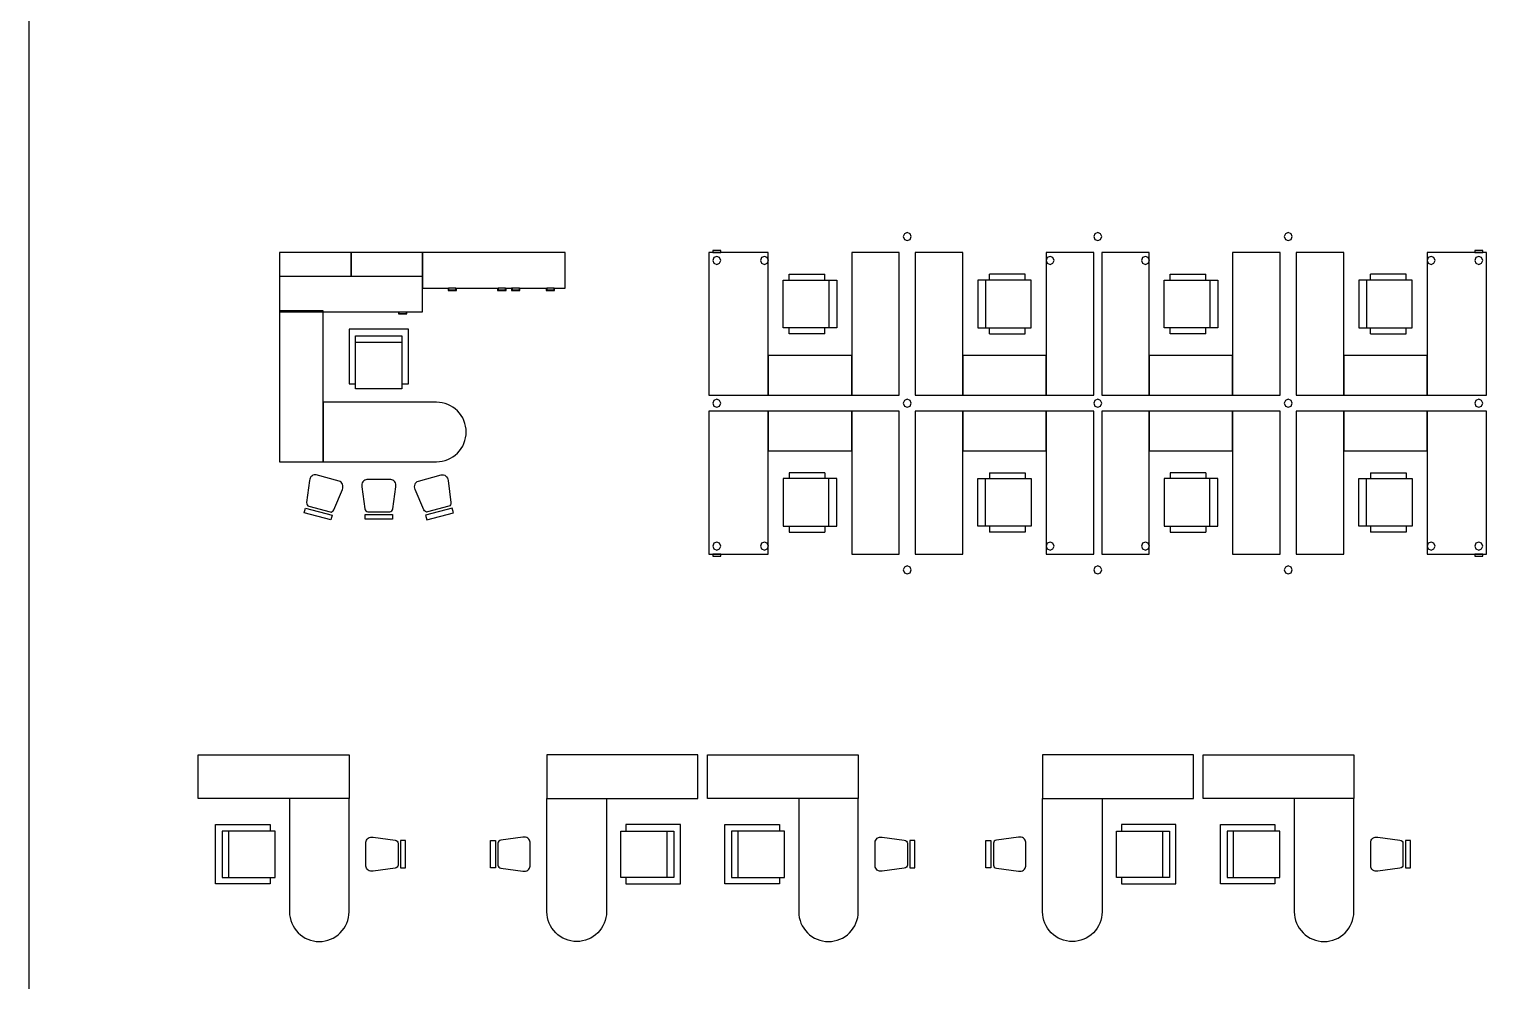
# Model space of a CAD drawing. Header units: millimetres. Extents: x 3103 to 179340, y -10977 to 70536.
# Drawn here: x 67712 to 86371, y 36490 to 48671 of the extents above; entities that cross this region are included whole.
import ezdxf

# ---------------------------------------------------------------- set-up
doc = ezdxf.new("R2010")
doc.units = ezdxf.units.MM
doc.header["$LTSCALE"] = 0.5
doc.layers.add('MEBEL', color=1, linetype='Continuous')

# ---------------------------------------------------------------- blocks, each defined once
blk = doc.blocks.new('I_FURN_CREDENZA_72X18_P')
at = {"color": 0, "linetype": 'ByBlock', "lineweight": -2}
for p, q in [((457.596875, 587.375), (457.596875, 581.025)), ((457.596875, 581.025), (479.821875, 581.025)), ((457.596875, 485.775), (457.596875, 479.425)), ((457.596875, -47.625), (457.596875, -53.975)), ((457.596875, -149.225), (457.596875, -155.575)), ((457.596875, -327.025), (457.596875, -333.375)), ((457.596875, -669.925), (457.596875, -676.275)), ((457.596875, -771.525), (457.596875, -777.875))]:
    blk.add_line(p, q, dxfattribs=at)
for points in [[(0, -914.4), (0, 914.4), (457.2, 914.4), (457.596875, 587.375), (486.171875, 587.375), (486.171875, 479.425), (457.596875, 479.425), (457.596875, -47.625), (486.171875, -47.625), (486.171875, -155.575), (457.596875, -155.575), (457.596875, -225.425), (486.171875, -225.425), (486.171875, -333.375), (457.596875, -333.375), (457.596875, -669.925), (486.171875, -669.925), (486.171875, -777.875), (457.596875, -777.875), (457.2, -914.4)], [(479.821875, -53.975), (479.821875, -149.225), (457.596875, -149.225), (457.596875, -53.975)], [(457.596875, -771.525), (457.596875, -676.275), (479.821875, -676.275), (479.821875, -771.525)]]:
    blk.add_lwpolyline(points, close=True, dxfattribs=at)
for points in [[(479.821875, 581.025), (479.821875, 485.775), (457.596875, 485.775), (457.596875, 581.025)], [(457.596875, -231.775), (479.821875, -231.775), (479.821875, -327.025), (457.596875, -327.025), (457.596875, -225.425)]]:
    blk.add_lwpolyline(points, dxfattribs=at)
at = {"layer": 'Defpoints', "color": 0, "linetype": 'ByBlock', "lineweight": -2}
for p in [(0, 914.4), (0, -914.4)]:
    blk.add_point(p, dxfattribs=at)
blk = doc.blocks.new('*U887')
at = {"layer": 'MEBEL', "color": 1, "linetype": 'Continuous', "lineweight": -3, "extrusion": (0, 0, -1), "xscale": -1, "zscale": -1}
blk.add_blockref('I_FURN_CREDENZA_72X18_P', (0, 0), dxfattribs=at)
blk = doc.blocks.new('I_FURN_WORKSURFACE_30x73_Rnd_P')
at = {"color": 0, "linetype": 'ByBlock'}
blk.add_lwpolyline([(0, -762), (1448.59375, -762, 0.4142135624), (1829.59375, -381), (1829.59375, -381, 0.4142135624), (1448.59375, 0), (0, 0)], format="xyb", close=True, dxfattribs=at)
blk = doc.blocks.new('*U888')
at = {"layer": 'MEBEL', "color": 1, "linetype": 'Continuous', "lineweight": -3}
blk.add_blockref('I_FURN_WORKSURFACE_30x73_Rnd_P', (0, 0), dxfattribs=at)
blk = doc.blocks.new('*U889')
at = {"layer": 'MEBEL', "color": 1, "linetype": 'Continuous', "lineweight": -3}
for p, q in [((-50.8, 12.7), (50.8, 12.7)), ((-50.8, -12.7), (-50.8, 12.7)), ((50.8, 12.7), (50.8, -12.7)), ((50.8, -12.7), (-50.8, -12.7))]:
    blk.add_line(p, q, dxfattribs=at)
blk = doc.blocks.new('*U890')
at = {"layer": 'MEBEL', "color": 1, "linetype": 'Continuous', "lineweight": -3}
for p, q in [((-50.8, 12.7), (-50.8, -12.7)), ((50.8, 12.7), (-50.8, 12.7)), ((50.8, -12.7), (50.8, 12.7)), ((-50.8, -12.7), (50.8, -12.7))]:
    blk.add_line(p, q, dxfattribs=at)
blk = doc.blocks.new('*U891')
at = {"layer": 'MEBEL', "color": 1, "linetype": 'Continuous', "lineweight": -3}
for p, q in [((0, 508), (-1067, 508)), ((-1067, 508), (-1067, 0)), ((0, 0), (0, 508)), ((-1067, 0), (0, 0))]:
    blk.add_line(p, q, dxfattribs=at)
blk = doc.blocks.new('*U892')
at = {"layer": 'MEBEL', "color": 1, "linetype": 'Continuous', "lineweight": -3}
for p, q in [((1067, 508), (0, 508)), ((0, 508), (0, 0)), ((1067, 0), (1067, 508)), ((0, 0), (1067, 0))]:
    blk.add_line(p, q, dxfattribs=at)
blk = doc.blocks.new('*U893')
at = {"layer": 'MEBEL', "color": 1, "linetype": 'Continuous', "lineweight": -3}
for p, q in [((1828.8, 762), (0, 762)), ((0, 762), (0, 0)), ((1828.8, 0), (1828.8, 762)), ((0, 0), (1828.8, 0))]:
    blk.add_line(p, q, dxfattribs=at)
blk = doc.blocks.new('*U894')
at = {"layer": 'MEBEL', "color": 1, "linetype": 'Continuous', "lineweight": -3}
for p, q in [((609.6, 1828.8), (0, 1828.8)), ((0, 1828.8), (0, 0)), ((609.6, 0), (609.6, 1828.8)), ((0, 0), (609.6, 0))]:
    blk.add_line(p, q, dxfattribs=at)
blk = doc.blocks.new('*U895')
at = {"layer": 'MEBEL', "color": 1, "linetype": 'Continuous', "lineweight": -3}
for p, q in [((0, 508), (-1067, 508)), ((-1067, 508), (-1067, 0)), ((0, 0), (0, 508)), ((-1067, 0), (0, 0))]:
    blk.add_line(p, q, dxfattribs=at)
blk = doc.blocks.new('*U896')
at = {"layer": 'MEBEL', "color": 1, "linetype": 'Continuous', "lineweight": -3}
for p, q in [((1067, 508), (0, 508)), ((0, 508), (0, 0)), ((1067, 0), (1067, 508)), ((0, 0), (1067, 0))]:
    blk.add_line(p, q, dxfattribs=at)
blk = doc.blocks.new('*U897')
at = {"layer": 'MEBEL', "color": 1, "linetype": 'Continuous', "lineweight": -3}
for p, q in [((1067, 508), (0, 508)), ((0, 508), (0, 0)), ((1067, 0), (1067, 508)), ((0, 0), (1067, 0))]:
    blk.add_line(p, q, dxfattribs=at)
blk = doc.blocks.new('*U898')
at = {"layer": 'MEBEL', "color": 1, "linetype": 'Continuous', "lineweight": -3}
for p, q in [((0, 508), (-1067, 508)), ((-1067, 508), (-1067, 0)), ((0, 0), (0, 508)), ((-1067, 0), (0, 0))]:
    blk.add_line(p, q, dxfattribs=at)
blk = doc.blocks.new('*U899')
at = {"layer": 'MEBEL', "color": 1, "linetype": 'Continuous', "lineweight": -3}
for p, q in [((609.6, 1828.8), (0, 1828.8)), ((0, 1828.8), (0, 0)), ((609.6, 0), (609.6, 1828.8)), ((0, 0), (609.6, 0))]:
    blk.add_line(p, q, dxfattribs=at)
blk = doc.blocks.new('*U900')
at = {"layer": 'MEBEL', "color": 1, "linetype": 'Continuous', "lineweight": -3}
for p, q in [((0, 1828.8), (-609.6, 1828.8)), ((-609.6, 1828.8), (-609.6, 0)), ((0, 0), (0, 1828.8)), ((-609.6, 0), (0, 0))]:
    blk.add_line(p, q, dxfattribs=at)
blk = doc.blocks.new('*U901')
at = {"layer": 'MEBEL', "color": 1, "linetype": 'Continuous', "lineweight": -3}
for p, q in [((0, 1828.8), (-609.6, 1828.8)), ((-609.6, 1828.8), (-609.6, 0)), ((0, 0), (0, 1828.8)), ((-609.6, 0), (0, 0))]:
    blk.add_line(p, q, dxfattribs=at)
blk = doc.blocks.new('*U902')
at = {"layer": 'MEBEL', "color": 1, "linetype": 'Continuous', "lineweight": -3}
for p, q in [((609.6, 1828.8), (0, 1828.8)), ((0, 1828.8), (0, 0)), ((609.6, 0), (609.6, 1828.8)), ((0, 0), (609.6, 0))]:
    blk.add_line(p, q, dxfattribs=at)
blk = doc.blocks.new('*U903')
at = {"layer": 'MEBEL', "color": 1, "linetype": 'Continuous', "lineweight": -3}
for p, q in [((1067, 508), (0, 508)), ((0, 508), (0, 0)), ((1067, 0), (1067, 508)), ((0, 0), (1067, 0))]:
    blk.add_line(p, q, dxfattribs=at)
blk = doc.blocks.new('*U904')
at = {"layer": 'MEBEL', "color": 1, "linetype": 'Continuous', "lineweight": -3}
for p, q in [((0, 508), (-1067, 508)), ((-1067, 508), (-1067, 0)), ((0, 0), (0, 508)), ((-1067, 0), (0, 0))]:
    blk.add_line(p, q, dxfattribs=at)
blk = doc.blocks.new('*U905')
at = {"layer": 'MEBEL', "color": 1, "linetype": 'Continuous', "lineweight": -3}
for p, q in [((0, 762), (-1828.8, 762)), ((-1828.8, 762), (-1828.8, 0)), ((0, 0), (0, 762)), ((-1828.8, 0), (0, 0))]:
    blk.add_line(p, q, dxfattribs=at)
blk = doc.blocks.new('*U906')
at = {"layer": 'MEBEL', "color": 1, "linetype": 'Continuous', "lineweight": -3}
for p, q in [((0, 1828.8), (-609.6, 1828.8)), ((-609.6, 1828.8), (-609.6, 0)), ((0, 0), (0, 1828.8)), ((-609.6, 0), (0, 0))]:
    blk.add_line(p, q, dxfattribs=at)
blk = doc.blocks.new('*U907')
at = {"layer": 'MEBEL', "color": 1, "linetype": 'Continuous', "lineweight": -3}
for p, q in [((609.6, 1828.8), (0, 1828.8)), ((0, 1828.8), (0, 0)), ((609.6, 0), (609.6, 1828.8)), ((0, 0), (609.6, 0))]:
    blk.add_line(p, q, dxfattribs=at)
blk = doc.blocks.new('*U908')
at = {"layer": 'MEBEL', "color": 1, "linetype": 'Continuous', "lineweight": -3}
for p, q in [((1828.8, 762), (0, 762)), ((0, 762), (0, 0)), ((1828.8, 0), (1828.8, 762)), ((0, 0), (1828.8, 0))]:
    blk.add_line(p, q, dxfattribs=at)
blk = doc.blocks.new('*U909')
at = {"layer": 'MEBEL', "color": 1, "linetype": 'Continuous', "lineweight": -3}
for p, q in [((0, 1828.8), (-609.6, 1828.8)), ((-609.6, 1828.8), (-609.6, 0)), ((0, 0), (0, 1828.8)), ((-609.6, 0), (0, 0))]:
    blk.add_line(p, q, dxfattribs=at)
blk = doc.blocks.new('*U910')
at = {"layer": 'MEBEL', "color": 1, "linetype": 'Continuous', "lineweight": -3}
for p, q in [((609.6, 1828.8), (0, 1828.8)), ((0, 1828.8), (0, 0)), ((609.6, 0), (609.6, 1828.8)), ((0, 0), (609.6, 0))]:
    blk.add_line(p, q, dxfattribs=at)
blk = doc.blocks.new('*U911')
at = {"layer": 'MEBEL', "color": 1, "linetype": 'Continuous', "lineweight": -3}
for p, q in [((609.6, 1828.8), (0, 1828.8)), ((0, 1828.8), (0, 0)), ((609.6, 0), (609.6, 1828.8)), ((0, 0), (609.6, 0))]:
    blk.add_line(p, q, dxfattribs=at)
blk = doc.blocks.new('*U912')
at = {"layer": 'MEBEL', "color": 1, "linetype": 'Continuous', "lineweight": -3}
for p, q in [((0, 1828.8), (-609.6, 1828.8)), ((-609.6, 1828.8), (-609.6, 0)), ((0, 0), (0, 1828.8)), ((-609.6, 0), (0, 0))]:
    blk.add_line(p, q, dxfattribs=at)
blk = doc.blocks.new('*U913')
at = {"layer": 'MEBEL', "color": 1, "linetype": 'Continuous', "lineweight": -3}
for p, q in [((0, 762), (-1828.8, 762)), ((-1828.8, 762), (-1828.8, 0)), ((0, 0), (0, 762)), ((-1828.8, 0), (0, 0))]:
    blk.add_line(p, q, dxfattribs=at)
blk = doc.blocks.new('*U914')
at = {"layer": 'MEBEL', "color": 1, "linetype": 'Continuous', "lineweight": -3}
for p, q in [((0, 1828.8), (-609.6, 1828.8)), ((-609.6, 1828.8), (-609.6, 0)), ((0, 0), (0, 1828.8)), ((-609.6, 0), (0, 0))]:
    blk.add_line(p, q, dxfattribs=at)
blk = doc.blocks.new('*U915')
at = {"layer": 'MEBEL', "color": 1, "linetype": 'Continuous', "lineweight": -3}
for p, q in [((-51, 0), (-36, 36)), ((-36, -36), (-51, 0)), ((-36, 36), (0, 51)), ((0, 51), (36, 36)), ((36, 36), (51, 0)), ((51, 0), (36, -36)), ((0, -51), (-36, -36)), ((36, -36), (0, -51))]:
    blk.add_line(p, q, dxfattribs=at)
blk = doc.blocks.new('*U916')
at = {"layer": 'MEBEL', "color": 1, "linetype": 'Continuous', "lineweight": -3}
for p, q in [((-51, 0), (-36, 36)), ((-36, -36), (-51, 0)), ((-36, 36), (0, 51)), ((0, 51), (36, 36)), ((36, 36), (51, 0)), ((51, 0), (36, -36)), ((0, -51), (-36, -36)), ((36, -36), (0, -51))]:
    blk.add_line(p, q, dxfattribs=at)
blk = doc.blocks.new('*U917')
at = {"layer": 'MEBEL', "color": 1, "linetype": 'Continuous', "lineweight": -3}
for p, q in [((-51, 0), (-36, 36)), ((-36, -36), (-51, 0)), ((-36, 36), (0, 51)), ((0, 51), (36, 36)), ((36, 36), (51, 0)), ((51, 0), (36, -36)), ((0, -51), (-36, -36)), ((36, -36), (0, -51))]:
    blk.add_line(p, q, dxfattribs=at)
blk = doc.blocks.new('*U918')
at = {"layer": 'MEBEL', "color": 1, "linetype": 'Continuous', "lineweight": -3}
for p, q in [((-51, 0), (-36, 36)), ((-36, -36), (-51, 0)), ((-36, 36), (0, 51)), ((0, 51), (36, 36)), ((36, 36), (51, 0)), ((51, 0), (36, -36)), ((0, -51), (-36, -36)), ((36, -36), (0, -51))]:
    blk.add_line(p, q, dxfattribs=at)
blk = doc.blocks.new('*U919')
at = {"layer": 'MEBEL', "color": 1, "linetype": 'Continuous', "lineweight": -3}
for p, q in [((-36, 36), (-51, 0)), ((-51, 0), (-36, -36)), ((0, 51), (-36, 36)), ((36, 36), (0, 51)), ((51, 0), (36, 36)), ((36, -36), (51, 0)), ((-36, -36), (0, -51)), ((0, -51), (36, -36))]:
    blk.add_line(p, q, dxfattribs=at)
blk = doc.blocks.new('*U920')
at = {"layer": 'MEBEL', "color": 1, "linetype": 'Continuous', "lineweight": -3}
for p, q in [((-36, 36), (-51, 0)), ((-51, 0), (-36, -36)), ((0, 51), (-36, 36)), ((36, 36), (0, 51)), ((51, 0), (36, 36)), ((36, -36), (51, 0)), ((-36, -36), (0, -51)), ((0, -51), (36, -36))]:
    blk.add_line(p, q, dxfattribs=at)
blk = doc.blocks.new('*U921')
at = {"layer": 'MEBEL', "color": 1, "linetype": 'Continuous', "lineweight": -3}
for p, q in [((-36, 36), (-51, 0)), ((-51, 0), (-36, -36)), ((0, 51), (-36, 36)), ((36, 36), (0, 51)), ((51, 0), (36, 36)), ((36, -36), (51, 0)), ((-36, -36), (0, -51)), ((0, -51), (36, -36))]:
    blk.add_line(p, q, dxfattribs=at)
blk = doc.blocks.new('*U922')
at = {"layer": 'MEBEL', "color": 1, "linetype": 'Continuous', "lineweight": -3}
for p, q in [((-36, 36), (-51, 0)), ((-51, 0), (-36, -36)), ((0, 51), (-36, 36)), ((36, 36), (0, 51)), ((51, 0), (36, 36)), ((36, -36), (51, 0)), ((-36, -36), (0, -51)), ((0, -51), (36, -36))]:
    blk.add_line(p, q, dxfattribs=at)
blk = doc.blocks.new('I_FURN_CHAIR_CHAIR 8_P')
at = {"color": 0, "linetype": 'ByBlock', "lineweight": -2}
for p, q in [((152.4, 304.8), (152.4, 381)), ((609.6, 381), (152.4, 381)), ((609.6, 304.8), (609.6, 381)), ((101.6, 304.8), (101.6, -304.8)), ((152.4, -381), (152.4, -304.8)), ((609.6, -381), (609.6, -304.8)), ((152.4, -381), (609.6, -381))]:
    blk.add_line(p, q, dxfattribs=at)
blk.add_lwpolyline([(685.8, 304.8), (0, 304.8), (0, -304.8), (685.8, -304.8)], close=True, dxfattribs=at)
at = {"layer": 'Defpoints', "color": 0, "linetype": 'ByBlock', "lineweight": -2}
for p in [(0, 381), (342.9, 0), (685.8, 0), (0, -381)]:
    blk.add_point(p, dxfattribs=at)
blk = doc.blocks.new('*U923')
at = {"layer": 'MEBEL', "color": 1, "linetype": 'Continuous', "lineweight": -3}
blk.add_blockref('I_FURN_CHAIR_CHAIR 8_P', (0, 0), dxfattribs=at)
blk = doc.blocks.new('*U924')
at = {"layer": 'MEBEL', "color": 1, "linetype": 'Continuous', "lineweight": -3}
for p, q in [((-36, 36), (-51, 0)), ((-51, 0), (-36, -36)), ((0, 51), (-36, 36)), ((36, 36), (0, 51)), ((51, 0), (36, 36)), ((36, -36), (51, 0)), ((-36, -36), (0, -51)), ((0, -51), (36, -36))]:
    blk.add_line(p, q, dxfattribs=at)
blk = doc.blocks.new('*U925')
at = {"layer": 'MEBEL', "color": 1, "linetype": 'Continuous', "lineweight": -3}
for p, q in [((-36, 36), (-51, 0)), ((-51, 0), (-36, -36)), ((0, 51), (-36, 36)), ((36, 36), (0, 51)), ((51, 0), (36, 36)), ((36, -36), (51, 0)), ((-36, -36), (0, -51)), ((0, -51), (36, -36))]:
    blk.add_line(p, q, dxfattribs=at)
blk = doc.blocks.new('*U926')
at = {"layer": 'MEBEL', "color": 1, "linetype": 'Continuous', "lineweight": -3, "extrusion": (0, 0, -1), "xscale": -1, "zscale": -1}
blk.add_blockref('I_FURN_CHAIR_CHAIR 8_P', (0, 0), dxfattribs=at)
blk = doc.blocks.new('*U927')
at = {"layer": 'MEBEL', "color": 1, "linetype": 'Continuous', "lineweight": -3}
blk.add_blockref('I_FURN_CHAIR_CHAIR 8_P', (0, 0), dxfattribs=at)
blk = doc.blocks.new('*U928')
at = {"layer": 'MEBEL', "color": 1, "linetype": 'Continuous', "lineweight": -3}
for p, q in [((-36, 36), (-51, 0)), ((-51, 0), (-36, -36)), ((0, 51), (-36, 36)), ((36, 36), (0, 51)), ((51, 0), (36, 36)), ((36, -36), (51, 0)), ((-36, -36), (0, -51)), ((0, -51), (36, -36))]:
    blk.add_line(p, q, dxfattribs=at)
blk = doc.blocks.new('*U929')
at = {"layer": 'MEBEL', "color": 1, "linetype": 'Continuous', "lineweight": -3, "extrusion": (0, 0, -1), "xscale": -1, "zscale": -1}
blk.add_blockref('I_FURN_CHAIR_CHAIR 8_P', (0, 0), dxfattribs=at)
blk = doc.blocks.new('*U930')
at = {"layer": 'MEBEL', "color": 1, "linetype": 'Continuous', "lineweight": -3}
blk.add_blockref('I_FURN_CHAIR_CHAIR 8_P', (0, 0), dxfattribs=at)
blk = doc.blocks.new('*U931')
at = {"layer": 'MEBEL', "color": 1, "linetype": 'Continuous', "lineweight": -3, "extrusion": (0, 0, -1), "xscale": -1, "zscale": -1}
blk.add_blockref('I_FURN_CHAIR_CHAIR 8_P', (0, 0), dxfattribs=at)
blk = doc.blocks.new('*U932')
at = {"layer": 'MEBEL', "color": 1, "linetype": 'Continuous', "lineweight": -3}
blk.add_blockref('I_FURN_CHAIR_CHAIR 8_P', (0, 0), dxfattribs=at)
blk = doc.blocks.new('*U933')
at = {"layer": 'MEBEL', "color": 1, "linetype": 'Continuous', "lineweight": -3, "extrusion": (0, 0, -1), "xscale": -1, "zscale": -1}
blk.add_blockref('I_FURN_CHAIR_CHAIR 8_P', (0, 0), dxfattribs=at)
blk = doc.blocks.new('I_FURN_CHAIR_SECRETARY_P')
at = {"color": 0, "linetype": 'ByBlock', "lineweight": -2}
blk.add_lwpolyline([(3.17, -10.32), (0, -10.32), (0, 10.32), (3.17, 10.32)], close=True, dxfattribs=at)
blk.add_lwpolyline([(4.76, 8.25), (4.76, -8.25, 0.368373), (6.77, -10.6), (20.8, -12.85, 0.46159), (25.4, -8.94), (25.4, 8.94, 0.46159), (20.8, 12.85), (6.77, 10.6, 0.368373)], format="xyb", close=True, dxfattribs=at)
at = {"layer": 'Defpoints', "color": 0, "linetype": 'ByBlock', "lineweight": -2}
for p in [(0, 12.85), (12.7, 0), (25.4, 0), (0, -12.85)]:
    blk.add_point(p, dxfattribs=at)
blk = doc.blocks.new('*U934')
at = {"layer": 'MEBEL', "color": 1, "linetype": 'Continuous', "lineweight": -3, "extrusion": (0, 0, -1), "xscale": -20, "yscale": 16.9999999999992, "zscale": -17}
blk.add_blockref('I_FURN_CHAIR_SECRETARY_P', (0, 0), dxfattribs=at)
blk = doc.blocks.new('I_FURN_WORKSURFACE_22x76_P')
at = {"color": 0, "linetype": 'ByBlock'}
blk.add_lwpolyline([(0, 0), (0, -558.8), (1930.4, -558.8), (1930.4, 0)], close=True, dxfattribs=at)
blk = doc.blocks.new('*U935')
at = {"layer": 'MEBEL', "color": 1, "linetype": 'Continuous', "lineweight": -3}
blk.add_blockref('I_FURN_WORKSURFACE_22x76_P', (0, 0), dxfattribs=at)
blk = doc.blocks.new('I_Case_Wall_24H_36in Wide_P')
at = {"color": 0, "linetype": 'ByBlock', "lineweight": -2}
blk.add_lwpolyline([(0, 0), (304.8, 0), (304.8, 914.4), (0, 914.4)], close=True, dxfattribs=at)
at = {"layer": 'Defpoints', "color": 0, "linetype": 'ByBlock', "lineweight": -2}
for p in [(0, 914.4), (0, 457.2)]:
    blk.add_point(p, dxfattribs=at)
blk = doc.blocks.new('*U936')
at = {"layer": 'MEBEL', "color": 1, "linetype": 'Continuous', "lineweight": -3}
blk.add_blockref('I_Case_Wall_24H_36in Wide_P', (0, 0), dxfattribs=at)
blk = doc.blocks.new('*U937')
at = {"layer": 'MEBEL', "color": 1, "linetype": 'Continuous', "lineweight": -3, "xscale": 20, "yscale": 17, "zscale": 17}
blk.add_blockref('I_FURN_CHAIR_SECRETARY_P', (0, 0), dxfattribs=at)
blk = doc.blocks.new('*U938')
at = {"layer": 'MEBEL', "color": 1, "linetype": 'Continuous', "lineweight": -3, "xscale": 20, "yscale": 17.00000000000272, "zscale": 17}
blk.add_blockref('I_FURN_CHAIR_SECRETARY_P', (0, 0), dxfattribs=at)
blk = doc.blocks.new('I_FURN_CHAIR_EXECUTIVE RCT_P')
at = {"color": 0, "linetype": 'ByBlock', "lineweight": -2}
blk.add_line((5.64, 9.88), (5.64, -9.88), dxfattribs=at)
blk.add_lwpolyline([(23.28, 9.88), (23.28, 12.7), (0, 12.7), (0, -12.7), (23.28, -12.7), (23.28, -9.88)], dxfattribs=at)
blk.add_lwpolyline([(25.4, -9.88), (2.82, -9.88), (2.82, 9.88), (25.4, 9.88)], close=True, dxfattribs=at)
at = {"layer": 'Defpoints', "color": 0, "linetype": 'ByBlock', "lineweight": -2}
for p in [(0, 12.7), (12.7, 0), (25.4, 0), (0, -12.7)]:
    blk.add_point(p, dxfattribs=at)
blk = doc.blocks.new('*U939')
at = {"layer": 'MEBEL', "color": 1, "linetype": 'Continuous', "lineweight": -3, "xscale": 30, "yscale": 30, "zscale": 18}
blk.add_blockref('I_FURN_CHAIR_EXECUTIVE RCT_P', (0, 0), dxfattribs=at)
blk = doc.blocks.new('I_FURN_DESK_72X36 RIGHT_P')
at = {"color": 0, "linetype": 'ByBlock', "lineweight": -2}
blk.add_line((915, 606), (915, 714), dxfattribs=at)
blk.add_lwpolyline([(943, 606), (943, 714), (915, 714), (915, 914), (0, 914), (0, -914), (914, -914), (915, 606)], close=True, dxfattribs=at)
blk.add_lwpolyline([(915, 613), (937, 613), (937, 708), (915, 708)], dxfattribs=at)
at = {"layer": 'Defpoints', "color": 0, "linetype": 'ByBlock', "lineweight": -2}
for p in [(0, 914), (915, 0), (0, -914)]:
    blk.add_point(p, dxfattribs=at)
blk = doc.blocks.new('*U940')
at = {"layer": 'MEBEL', "color": 1, "linetype": 'Continuous', "lineweight": -3, "xscale": 0.8333333332993789}
blk.add_blockref('I_FURN_DESK_72X36 RIGHT_P', (0, 0), dxfattribs=at)
blk = doc.blocks.new('*U941')
at = {"layer": 'MEBEL', "color": 1, "linetype": 'Continuous', "lineweight": -3}
blk.add_blockref('I_Case_Wall_24H_36in Wide_P', (0, 0), dxfattribs=at)
blk = doc.blocks.new('*U942')
at = {"layer": 'MEBEL', "color": 1, "linetype": 'Continuous', "lineweight": -3}
for p, q in [((50.8, 12.7), (-50.8, 12.7)), ((-50.8, 12.7), (-50.8, -12.7)), ((50.8, -12.7), (50.8, 12.7)), ((-50.8, -12.7), (50.8, -12.7))]:
    blk.add_line(p, q, dxfattribs=at)
blk = doc.blocks.new('*U943')
at = {"layer": 'MEBEL', "color": 1, "linetype": 'Continuous', "lineweight": -3}
for p, q in [((-50.8, 12.7), (50.8, 12.7)), ((-50.8, -12.7), (-50.8, 12.7)), ((50.8, 12.7), (50.8, -12.7)), ((50.8, -12.7), (-50.8, -12.7))]:
    blk.add_line(p, q, dxfattribs=at)
blk = doc.blocks.new('*U944')
at = {"layer": 'MEBEL', "color": 1, "linetype": 'Continuous', "lineweight": -3}
for p, q in [((-36, 36), (-51, 0)), ((-51, 0), (-36, -36)), ((0, 51), (-36, 36)), ((36, 36), (0, 51)), ((51, 0), (36, 36)), ((36, -36), (51, 0)), ((-36, -36), (0, -51)), ((0, -51), (36, -36))]:
    blk.add_line(p, q, dxfattribs=at)
blk = doc.blocks.new('*U945')
at = {"layer": 'MEBEL', "color": 1, "linetype": 'Continuous', "lineweight": -3}
for p, q in [((-36, 36), (-51, 0)), ((-51, 0), (-36, -36)), ((0, 51), (-36, 36)), ((36, 36), (0, 51)), ((51, 0), (36, 36)), ((36, -36), (51, 0)), ((-36, -36), (0, -51)), ((0, -51), (36, -36))]:
    blk.add_line(p, q, dxfattribs=at)
blk = doc.blocks.new('*U946')
at = {"layer": 'MEBEL', "color": 1, "linetype": 'Continuous', "lineweight": -3}
for p, q in [((-36, 36), (-51, 0)), ((-51, 0), (-36, -36)), ((0, 51), (-36, 36)), ((36, 36), (0, 51)), ((51, 0), (36, 36)), ((36, -36), (51, 0)), ((-36, -36), (0, -51)), ((0, -51), (36, -36))]:
    blk.add_line(p, q, dxfattribs=at)
blk = doc.blocks.new('*U947')
at = {"layer": 'MEBEL', "color": 1, "linetype": 'Continuous', "lineweight": -3}
for p, q in [((-36, 36), (-51, 0)), ((-51, 0), (-36, -36)), ((0, 51), (-36, 36)), ((36, 36), (0, 51)), ((51, 0), (36, 36)), ((36, -36), (51, 0)), ((-36, -36), (0, -51)), ((0, -51), (36, -36))]:
    blk.add_line(p, q, dxfattribs=at)
blk = doc.blocks.new('*U948')
at = {"layer": 'MEBEL', "color": 1, "linetype": 'Continuous', "lineweight": -3}
for p, q in [((-36, 36), (-51, 0)), ((-51, 0), (-36, -36)), ((0, 51), (-36, 36)), ((36, 36), (0, 51)), ((51, 0), (36, 36)), ((36, -36), (51, 0)), ((-36, -36), (0, -51)), ((0, -51), (36, -36))]:
    blk.add_line(p, q, dxfattribs=at)
blk = doc.blocks.new('*U949')
at = {"layer": 'MEBEL', "color": 1, "linetype": 'Continuous', "lineweight": -3}
for p, q in [((-36, 36), (-51, 0)), ((-51, 0), (-36, -36)), ((0, 51), (-36, 36)), ((36, 36), (0, 51)), ((51, 0), (36, 36)), ((36, -36), (51, 0)), ((-36, -36), (0, -51)), ((0, -51), (36, -36))]:
    blk.add_line(p, q, dxfattribs=at)
blk = doc.blocks.new('*U950')
at = {"layer": 'MEBEL', "color": 1, "linetype": 'Continuous', "lineweight": -3}
for p, q in [((-36, 36), (-51, 0)), ((-51, 0), (-36, -36)), ((0, 51), (-36, 36)), ((36, 36), (0, 51)), ((51, 0), (36, 36)), ((36, -36), (51, 0)), ((-36, -36), (0, -51)), ((0, -51), (36, -36))]:
    blk.add_line(p, q, dxfattribs=at)
blk = doc.blocks.new('*U951')
at = {"layer": 'MEBEL', "color": 1, "linetype": 'Continuous', "lineweight": -3}
for p, q in [((-36, 36), (-51, 0)), ((-51, 0), (-36, -36)), ((0, 51), (-36, 36)), ((36, 36), (0, 51)), ((51, 0), (36, 36)), ((36, -36), (51, 0)), ((-36, -36), (0, -51)), ((0, -51), (36, -36))]:
    blk.add_line(p, q, dxfattribs=at)
blk = doc.blocks.new('*U952')
at = {"layer": 'MEBEL', "color": 1, "linetype": 'Continuous', "lineweight": -3}
for p, q in [((-36, 36), (-51, 0)), ((-51, 0), (-36, -36)), ((0, 51), (-36, 36)), ((36, 36), (0, 51)), ((51, 0), (36, 36)), ((36, -36), (51, 0)), ((-36, -36), (0, -51)), ((0, -51), (36, -36))]:
    blk.add_line(p, q, dxfattribs=at)
blk = doc.blocks.new('*U953')
at = {"layer": 'MEBEL', "color": 1, "linetype": 'Continuous', "lineweight": -3}
for p, q in [((-36, 36), (-51, 0)), ((-51, 0), (-36, -36)), ((0, 51), (-36, 36)), ((36, 36), (0, 51)), ((51, 0), (36, 36)), ((36, -36), (51, 0)), ((-36, -36), (0, -51)), ((0, -51), (36, -36))]:
    blk.add_line(p, q, dxfattribs=at)
blk = doc.blocks.new('*U954')
at = {"layer": 'MEBEL', "color": 1, "linetype": 'Continuous', "lineweight": -3}
for p, q in [((-36, 36), (-51, 0)), ((-51, 0), (-36, -36)), ((0, 51), (-36, 36)), ((36, 36), (0, 51)), ((51, 0), (36, 36)), ((36, -36), (51, 0)), ((-36, -36), (0, -51)), ((0, -51), (36, -36))]:
    blk.add_line(p, q, dxfattribs=at)
blk = doc.blocks.new('*U955')
at = {"layer": 'MEBEL', "color": 1, "linetype": 'Continuous', "lineweight": -3}
for p, q in [((-51, 0), (-36, 36)), ((-36, -36), (-51, 0)), ((-36, 36), (0, 51)), ((0, 51), (36, 36)), ((36, 36), (51, 0)), ((51, 0), (36, -36)), ((0, -51), (-36, -36)), ((36, -36), (0, -51))]:
    blk.add_line(p, q, dxfattribs=at)
blk = doc.blocks.new('*U956')
at = {"layer": 'MEBEL', "color": 1, "linetype": 'Continuous', "lineweight": -3}
for p, q in [((-51, 0), (-36, 36)), ((-36, -36), (-51, 0)), ((-36, 36), (0, 51)), ((0, 51), (36, 36)), ((36, 36), (51, 0)), ((51, 0), (36, -36)), ((0, -51), (-36, -36)), ((36, -36), (0, -51))]:
    blk.add_line(p, q, dxfattribs=at)
blk = doc.blocks.new('*U1142')
at = {"layer": 'MEBEL', "color": 1, "linetype": 'Continuous', "lineweight": -3, "extrusion": (0, 0, -1), "xscale": -20, "yscale": 17, "zscale": -17}
blk.add_blockref('I_FURN_CHAIR_SECRETARY_P', (0, 0), dxfattribs=at)
blk = doc.blocks.new('*U1143')
at = {"layer": 'MEBEL', "color": 1, "linetype": 'Continuous', "lineweight": -3}
blk.add_blockref('I_FURN_WORKSURFACE_30x73_Rnd_P', (0, 0), dxfattribs=at)
blk = doc.blocks.new('*U1144')
at = {"layer": 'MEBEL', "color": 1, "linetype": 'Continuous', "lineweight": -3, "extrusion": (0, 0, -1), "xscale": -30, "yscale": 30, "zscale": -18}
blk.add_blockref('I_FURN_CHAIR_EXECUTIVE RCT_P', (0, 0), dxfattribs=at)
blk = doc.blocks.new('*U1145')
at = {"layer": 'MEBEL', "color": 1, "linetype": 'Continuous', "lineweight": -3, "extrusion": (0, 0, -1), "xscale": -1, "zscale": -1}
blk.add_blockref('I_FURN_WORKSURFACE_22x76_P', (0, 0), dxfattribs=at)
blk = doc.blocks.new('*U1146')
at = {"layer": 'MEBEL', "color": 1, "linetype": 'Continuous', "lineweight": -3}
blk.add_blockref('I_FURN_WORKSURFACE_22x76_P', (0, 0), dxfattribs=at)
blk = doc.blocks.new('*U1147')
at = {"layer": 'MEBEL', "color": 1, "linetype": 'Continuous', "lineweight": -3, "xscale": 20, "yscale": 17, "zscale": 17}
blk.add_blockref('I_FURN_CHAIR_SECRETARY_P', (0, 0), dxfattribs=at)
blk = doc.blocks.new('*U1148')
at = {"layer": 'MEBEL', "color": 1, "linetype": 'Continuous', "lineweight": -3, "xscale": 30, "yscale": 30, "zscale": 18}
blk.add_blockref('I_FURN_CHAIR_EXECUTIVE RCT_P', (0, 0), dxfattribs=at)
blk = doc.blocks.new('*U1149')
at = {"layer": 'MEBEL', "color": 1, "linetype": 'Continuous', "lineweight": -3, "extrusion": (0, 0, -1), "xscale": -1, "zscale": -1}
blk.add_blockref('I_FURN_WORKSURFACE_30x73_Rnd_P', (0, 0), dxfattribs=at)
blk = doc.blocks.new('*U1150')
at = {"layer": 'MEBEL', "color": 1, "linetype": 'Continuous', "lineweight": -3, "extrusion": (0, 0, -1), "xscale": -1, "zscale": -1}
blk.add_blockref('I_FURN_WORKSURFACE_22x76_P', (0, 0), dxfattribs=at)
blk = doc.blocks.new('*U1151')
at = {"layer": 'MEBEL', "color": 1, "linetype": 'Continuous', "lineweight": -3, "extrusion": (0, 0, -1), "xscale": -20, "yscale": 17, "zscale": -17}
blk.add_blockref('I_FURN_CHAIR_SECRETARY_P', (0, 0), dxfattribs=at)
blk = doc.blocks.new('*U1152')
at = {"layer": 'MEBEL', "color": 1, "linetype": 'Continuous', "lineweight": -3, "extrusion": (0, 0, -1), "xscale": -30, "yscale": 30, "zscale": -18}
blk.add_blockref('I_FURN_CHAIR_EXECUTIVE RCT_P', (0, 0), dxfattribs=at)
blk = doc.blocks.new('*U1153')
at = {"layer": 'MEBEL', "color": 1, "linetype": 'Continuous', "lineweight": -3}
blk.add_blockref('I_FURN_WORKSURFACE_30x73_Rnd_P', (0, 0), dxfattribs=at)
blk = doc.blocks.new('*U1154')
at = {"layer": 'MEBEL', "color": 1, "linetype": 'Continuous', "lineweight": -3}
blk.add_blockref('I_FURN_WORKSURFACE_22x76_P', (0, 0), dxfattribs=at)
blk = doc.blocks.new('*U1155')
at = {"layer": 'MEBEL', "color": 1, "linetype": 'Continuous', "lineweight": -3, "xscale": 30, "yscale": 30, "zscale": 18}
blk.add_blockref('I_FURN_CHAIR_EXECUTIVE RCT_P', (0, 0), dxfattribs=at)
blk = doc.blocks.new('*U1156')
at = {"layer": 'MEBEL', "color": 1, "linetype": 'Continuous', "lineweight": -3, "xscale": 20, "yscale": 17, "zscale": 17}
blk.add_blockref('I_FURN_CHAIR_SECRETARY_P', (0, 0), dxfattribs=at)
blk = doc.blocks.new('*U1157')
at = {"layer": 'MEBEL', "color": 1, "linetype": 'Continuous', "lineweight": -3, "extrusion": (0, 0, -1), "xscale": -1, "zscale": -1}
blk.add_blockref('I_FURN_WORKSURFACE_30x73_Rnd_P', (0, 0), dxfattribs=at)
blk = doc.blocks.new('*U1158')
at = {"layer": 'MEBEL', "color": 1, "linetype": 'Continuous', "lineweight": -3, "extrusion": (0, 0, -1), "xscale": -1, "zscale": -1}
blk.add_blockref('I_FURN_WORKSURFACE_22x76_P', (0, 0), dxfattribs=at)
blk = doc.blocks.new('*U1159')
at = {"layer": 'MEBEL', "color": 1, "linetype": 'Continuous', "lineweight": -3, "extrusion": (0, 0, -1), "xscale": -20, "yscale": 17, "zscale": -17}
blk.add_blockref('I_FURN_CHAIR_SECRETARY_P', (0, 0), dxfattribs=at)
blk = doc.blocks.new('*U1160')
at = {"layer": 'MEBEL', "color": 1, "linetype": 'Continuous', "lineweight": -3, "extrusion": (0, 0, -1), "xscale": -30, "yscale": 30, "zscale": -18}
blk.add_blockref('I_FURN_CHAIR_EXECUTIVE RCT_P', (0, 0), dxfattribs=at)
blk = doc.blocks.new('*U1161')
at = {"layer": 'MEBEL', "color": 1, "linetype": 'Continuous', "lineweight": -3}
blk.add_blockref('I_FURN_WORKSURFACE_30x73_Rnd_P', (0, 0), dxfattribs=at)

msp = doc.modelspace()

# ---------------------------------------------------------------- linework, layer by layer
at = {"layer": 'MEBEL'}
msp.add_lwpolyline([(67712.1, 55020.6), (98512.1, 55020.6), (98512.1, 12655), (67712.1, 12655)], close=True, dxfattribs=at)

# ---------------------------------------------------------------- block references
at = {"layer": 'MEBEL', "color": 1, "linetype": 'Continuous', "lineweight": -3}
for name, p, rotation in [('*U954', (78951.9, 46016.8, -698.5), 270), ('*U952', (81390.3, 46016.8, -698.5), 270), ('*U949', (83828.7, 46016.8, -698.5), 270), ('*U950', (83828.7, 46016.8, -698.5), 270), ('*U936', (70917.8, 45813.6, -406.4), 270), ('*U940', (71832.2, 45813.6), 270), ('*U941', (71832.2, 45813.6, -406.4), 270), ('*U905', (77173.9, 45813.6), 90), ('*U906', (78240.7, 45813.6), 179.9999997494541), ('*U900', (79053.5, 45813.6), 180), ('*U901', (80729.9, 45813.6), 179.9999997494541), ('*U953', (80780.7, 45711.7, -698.5), 270), ('*U899', (82050.7, 45813.6), 180.0000002505458), ('*U951', (81999.9, 45711.7, -698.5), 270), ('*U902', (83727.1, 45813.6), 180), ('*U894', (84539.9, 45813.6), 180.0000002505458), ('*U893', (85606.7, 45813.6), 270), ('*U948', (85657.5, 45711.7, -698.5), 270), ('*U942', (86267.1, 45826, -241.3), 180), ('*U947', (86267.1, 45711.7, -698.5), 270), ('*U935', (70917.8, 43133.9), 90), ('*U939', (72187.9, 44829.4), 270), ('*U904', (77173.9, 44492.8), 180.000000637412), ('*U898', (79663.1, 44492.8), 179.9999993625879), ('*U896', (83117.5, 44492.8), 180.000000637412), ('*U892', (85606.7, 44492.8), 179.9999993625879), ('*U928', (76513.5, 43883.2, -698.5), 270), ('*U925', (78951.9, 43883.2, -698.5), 270), ('*U924', (81390.3, 43883.2, -698.5), 270), ('*U922', (83828.7, 43883.2, -698.5), 270), ('*U921', (86267.1, 43883.2, -698.5), 270), ('*U908', (77173.9, 41952.8), 90), ('*U903', (77173.9, 43273.6), 359.999999362588), ('*U907', (78240.7, 41952.8), 2.505458795884804e-07), ('*U897', (79663.1, 43273.6), 6.374120630462339e-07), ('*U911', (80729.9, 41952.8), 2.505458795884804e-07), ('*U912', (82050.7, 41952.8), 359.9999997494541), ('*U895', (83117.5, 43273.6), 359.999999362588), ('*U914', (84539.9, 41952.8), 359.9999997494541), ('*U891', (85606.7, 43273.6), 6.374120630462339e-07), ('*U913', (85606.7, 41952.8), 270), ('*U938', (71403.3, 42435.4), 74.99999999983119), ('*U930', (78050.2, 42613.2, -698.5), 180), ('*U932', (82927, 42613.2, -698.5), 180), ('*U937', (72187.9, 42397.3), 90), ('*U920', (76513.5, 42054.7, -698.5), 90), ('*U919', (77123.1, 42054.7, -698.5), 90), ('*U946', (78951.9, 41749.6, -698.5), 270), ('*U945', (81390.3, 41749.6, -698.5), 270), ('*U944', (83828.7, 41749.6, -698.5), 270), ('*U1143', (71806.7, 38822.4), 270), ('*U1153', (78325, 38822.4), 270), ('*U1161', (84668.6, 38822.4), 270), ('*U1148', (76048.5, 38111.1), 180), ('*U1155', (82392.1, 38111.1), 180)]:
    msp.add_blockref(name, p, dxfattribs=dict(at, rotation=rotation))
at = {"layer": 'MEBEL', "color": 1, "linetype": 'Continuous', "lineweight": -3, "xscale": -1}
for name, p, rotation in [('*U887', (73661, 45813.6), 90), ('*U943', (76513.5, 45826, -241.3), 180), ('*U956', (76513.5, 45711.7, -698.5), 90), ('*U955', (77123.1, 45711.7, -698.5), 90), ('*U934', (72972.4, 42435.4), 285.0000000001688), ('*U931', (79853.6, 42613.2, -698.5), 180), ('*U933', (84730.4, 42613.2, -698.5), 180), ('*U918', (80780.7, 42054.7, -698.5), 270), ('*U917', (81999.9, 42054.7, -698.5), 270), ('*U916', (85657.5, 42054.7, -698.5), 270), ('*U915', (86267.1, 42054.7, -698.5), 270), ('*U1149', (74340.3, 38822.4), 90), ('*U1157', (80684, 38822.4), 90), ('*U1144', (70098.5, 38111.1), 180), ('*U1152', (76616.8, 38111.1), 180), ('*U1160', (82960.5, 38111.1), 180)]:
    msp.add_blockref(name, p, dxfattribs=dict(at, rotation=rotation))
for name, p in [('*U929', (78050.2, 45153.2, -698.5)), ('*U926', (82927, 45153.2, -698.5)), ('*U889', (86267.1, 41940.4, -241.3)), ('*U1145', (71806.7, 39381.2)), ('*U1150', (78325, 39381.2)), ('*U1158', (84668.6, 39381.2)), ('*U1142', (72530.6, 38111.1)), ('*U1151', (79048.9, 38111.1)), ('*U1159', (85392.5, 38111.1))]:
    msp.add_blockref(name, p, dxfattribs=at)
at = {"layer": 'MEBEL', "color": 1, "linetype": 'Continuous', "lineweight": -3}
for name, p in [('*U927', (79853.6, 45153.2, -698.5)), ('*U923', (84730.4, 45153.2, -698.5)), ('*U888', (71476.6, 43895.9)), ('*U910', (79053.5, 41952.8)), ('*U909', (83727.1, 41952.8)), ('*U890', (76513.5, 41940.4, -241.3)), ('*U1146', (74340.3, 39381.2)), ('*U1154', (80684, 39381.2)), ('*U1147', (73616.4, 38111.1)), ('*U1156', (79960.1, 38111.1))]:
    msp.add_blockref(name, p, dxfattribs=at)

doc.saveas('drawing.dxf')
